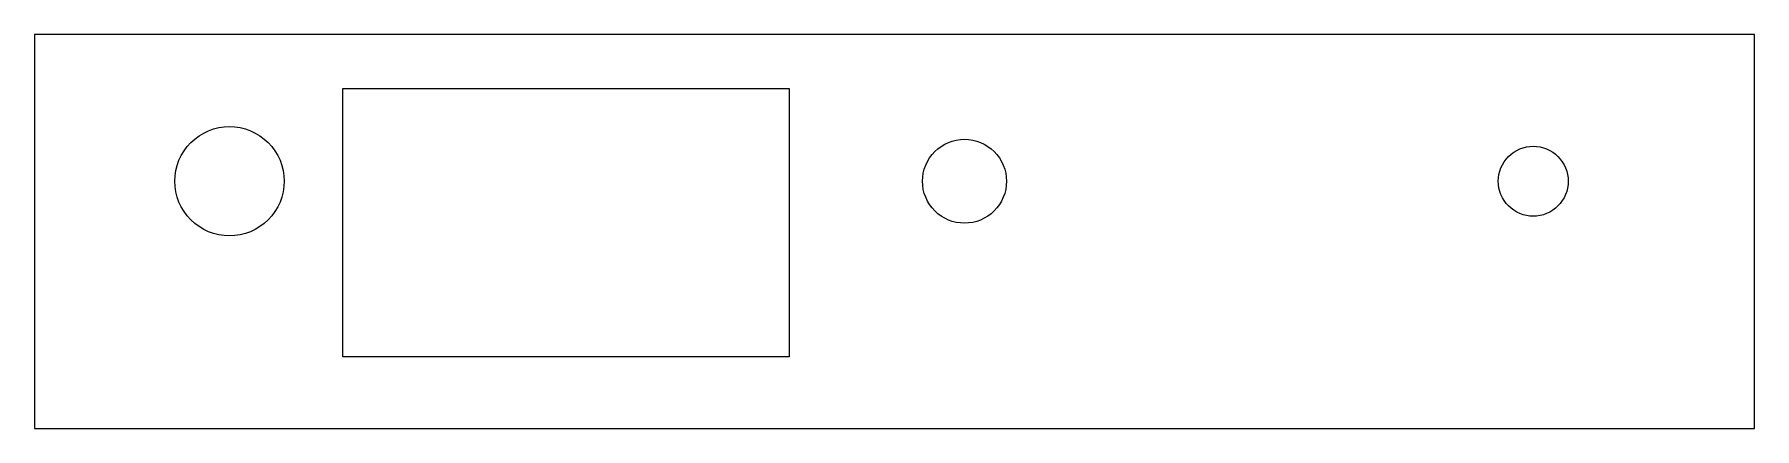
# Model space of a CAD drawing. Header units: metres. Extents: x 0 to 197, y 0 to 45.
import ezdxf

# ---------------------------------------------------------------- set-up
doc = ezdxf.new("R2010")
doc.units = ezdxf.units.M

msp = doc.modelspace()

# ---------------------------------------------------------------- linework, layer by layer
for p, q in [((196.6, 45.1), (0, 45.1)), ((0, 45.1), (0, 0)), ((196.6, 0), (196.6, 45.1)), ((35.26, 8.2), (35.26, 38.9)), ((35.26, 38.9), (86.26, 38.9)), ((86.26, 38.9), (86.26, 8.2)), ((18.335, 33.1313), (18.8277, 33.4967)), ((18.8277, 33.4967), (19.3538, 33.812)), ((19.3538, 33.812), (19.9082, 34.0742)), ((19.9082, 34.0742), (20.4857, 34.2809)), ((20.4857, 34.2809), (21.0807, 34.4299)), ((21.0807, 34.4299), (21.6874, 34.5199)), ((21.6874, 34.5199), (22.3, 34.55)), ((22.3, 34.55), (22.9126, 34.5199)), ((22.9126, 34.5199), (23.5193, 34.4299)), ((23.5193, 34.4299), (24.1143, 34.2809)), ((24.1143, 34.2809), (24.6918, 34.0742)), ((24.6918, 34.0742), (25.2462, 33.812)), ((25.2462, 33.812), (25.7723, 33.4967)), ((25.7723, 33.4967), (26.265, 33.1313)), ((16.788, 31.2462), (17.1033, 31.7723)), ((17.1033, 31.7723), (17.4687, 32.265)), ((17.4687, 32.265), (17.8806, 32.7194)), ((17.8806, 32.7194), (18.335, 33.1313)), ((26.265, 33.1313), (26.7194, 32.7194)), ((26.7194, 32.7194), (27.1313, 32.265)), ((27.1313, 32.265), (27.4967, 31.7723)), ((27.4967, 31.7723), (27.812, 31.2462)), ((102.59, 31.3451), (102.906, 31.6941)), ((102.906, 31.6941), (103.255, 32.0104)), ((103.255, 32.0104), (103.633, 32.291)), ((103.633, 32.291), (104.037, 32.5332)), ((104.037, 32.5332), (104.463, 32.7346)), ((104.463, 32.7346), (104.907, 32.8933)), ((104.907, 32.8933), (105.364, 33.0078)), ((105.364, 33.0078), (105.83, 33.0769)), ((105.83, 33.0769), (106.3, 33.1)), ((106.3, 33.1), (106.77, 33.0769)), ((106.77, 33.0769), (107.236, 33.0078)), ((107.236, 33.0078), (107.693, 32.8933)), ((107.693, 32.8933), (108.137, 32.7346)), ((108.137, 32.7346), (108.563, 32.5332)), ((108.563, 32.5332), (108.967, 32.291)), ((108.967, 32.291), (109.345, 32.0104)), ((109.345, 32.0104), (109.694, 31.6941)), ((109.694, 31.6941), (110.01, 31.3451)), ((168.762, 31.392), (169.078, 31.6259)), ((169.078, 31.6259), (169.414, 31.8277)), ((169.414, 31.8277), (169.769, 31.9955)), ((169.769, 31.9955), (170.139, 32.1277)), ((170.139, 32.1277), (170.52, 32.2231)), ((170.52, 32.2231), (170.908, 32.2807)), ((170.908, 32.2807), (171.3, 32.3)), ((171.3, 32.3), (171.692, 32.2807)), ((171.692, 32.2807), (172.08, 32.2231)), ((172.08, 32.2231), (172.461, 32.1277)), ((172.461, 32.1277), (172.831, 31.9955)), ((172.831, 31.9955), (173.186, 31.8277)), ((173.186, 31.8277), (173.522, 31.6259)), ((173.522, 31.6259), (173.838, 31.392)), ((16.0801, 28.9126), (16.1701, 29.5193)), ((16.1701, 29.5193), (16.3191, 30.1143)), ((16.3191, 30.1143), (16.5257, 30.6918)), ((16.5257, 30.6918), (16.788, 31.2462)), ((27.812, 31.2462), (28.0742, 30.6918)), ((28.0742, 30.6918), (28.2809, 30.1143)), ((28.2809, 30.1143), (28.4299, 29.5193)), ((28.4299, 29.5193), (28.5199, 28.9126)), ((101.592, 29.2364), (101.707, 29.6934)), ((101.707, 29.6934), (101.865, 30.1369)), ((101.865, 30.1369), (102.067, 30.5627)), ((102.067, 30.5627), (102.309, 30.9667)), ((102.309, 30.9667), (102.59, 31.3451)), ((110.01, 31.3451), (110.291, 30.9667)), ((110.291, 30.9667), (110.533, 30.5627)), ((110.533, 30.5627), (110.735, 30.1369)), ((110.735, 30.1369), (110.893, 29.6934)), ((110.893, 29.6934), (111.008, 29.2364)), ((167.472, 29.4611), (167.604, 29.8307)), ((167.604, 29.8307), (167.772, 30.1856)), ((167.772, 30.1856), (167.974, 30.5223)), ((167.974, 30.5223), (168.208, 30.8376)), ((168.208, 30.8376), (168.472, 31.1284)), ((168.472, 31.1284), (168.762, 31.392)), ((173.838, 31.392), (174.128, 31.1284)), ((174.128, 31.1284), (174.392, 30.8376)), ((174.392, 30.8376), (174.626, 30.5223)), ((174.626, 30.5223), (174.828, 30.1856)), ((174.828, 30.1856), (174.996, 29.8307)), ((174.996, 29.8307), (175.128, 29.4611)), ((16.05, 28.3), (16.0801, 28.9126)), ((16.0801, 27.6874), (16.05, 28.3)), ((16.1701, 27.0807), (16.0801, 27.6874)), ((28.5199, 27.6874), (28.4299, 27.0807)), ((28.5199, 28.9126), (28.55, 28.3)), ((28.55, 28.3), (28.5199, 27.6874)), ((101.5, 28.3), (101.523, 28.7705)), ((101.523, 27.8295), (101.5, 28.3)), ((101.523, 28.7705), (101.592, 29.2364)), ((101.592, 27.3636), (101.523, 27.8295)), ((111.008, 29.2364), (111.077, 28.7705)), ((111.077, 27.8295), (111.008, 27.3636)), ((111.077, 28.7705), (111.1, 28.3)), ((111.1, 28.3), (111.077, 27.8295)), ((167.3, 28.3), (167.319, 28.6921)), ((167.319, 27.9079), (167.3, 28.3)), ((167.319, 28.6921), (167.377, 29.0804)), ((167.377, 27.5196), (167.319, 27.9079)), ((167.377, 29.0804), (167.472, 29.4611)), ((175.128, 29.4611), (175.223, 29.0804)), ((175.223, 29.0804), (175.281, 28.6921)), ((175.281, 27.9079), (175.223, 27.5196)), ((175.281, 28.6921), (175.3, 28.3)), ((175.3, 28.3), (175.281, 27.9079)), ((16.3191, 26.4857), (16.1701, 27.0807)), ((16.5257, 25.9082), (16.3191, 26.4857)), ((16.788, 25.3538), (16.5257, 25.9082)), ((28.0742, 25.9082), (27.812, 25.3538)), ((28.2809, 26.4857), (28.0742, 25.9082)), ((28.4299, 27.0807), (28.2809, 26.4857)), ((101.707, 26.9066), (101.592, 27.3636)), ((101.865, 26.4631), (101.707, 26.9066)), ((102.067, 26.0373), (101.865, 26.4631)), ((102.309, 25.6333), (102.067, 26.0373)), ((102.59, 25.2549), (102.309, 25.6333)), ((110.291, 25.6333), (110.01, 25.2549)), ((110.533, 26.0373), (110.291, 25.6333)), ((110.735, 26.4631), (110.533, 26.0373)), ((110.893, 26.9066), (110.735, 26.4631)), ((111.008, 27.3636), (110.893, 26.9066)), ((167.472, 27.1389), (167.377, 27.5196)), ((167.604, 26.7693), (167.472, 27.1389)), ((167.772, 26.4144), (167.604, 26.7693)), ((167.974, 26.0777), (167.772, 26.4144)), ((168.208, 25.7624), (167.974, 26.0777)), ((168.472, 25.4716), (168.208, 25.7624)), ((174.392, 25.7624), (174.128, 25.4716)), ((174.626, 26.0777), (174.392, 25.7624)), ((174.828, 26.4144), (174.626, 26.0777)), ((174.996, 26.7693), (174.828, 26.4144)), ((175.128, 27.1389), (174.996, 26.7693)), ((175.223, 27.5196), (175.128, 27.1389)), ((17.1033, 24.8277), (16.788, 25.3538)), ((17.4687, 24.335), (17.1033, 24.8277)), ((17.8806, 23.8806), (17.4687, 24.335)), ((18.335, 23.4687), (17.8806, 23.8806)), ((26.7194, 23.8806), (26.265, 23.4687)), ((27.1313, 24.335), (26.7194, 23.8806)), ((27.4967, 24.8277), (27.1313, 24.335)), ((27.812, 25.3538), (27.4967, 24.8277)), ((102.906, 24.9059), (102.59, 25.2549)), ((103.255, 24.5895), (102.906, 24.9059)), ((103.633, 24.3089), (103.255, 24.5895)), ((104.037, 24.0668), (103.633, 24.3089)), ((104.463, 23.8654), (104.037, 24.0668)), ((104.907, 23.7067), (104.463, 23.8654)), ((105.364, 23.5922), (104.907, 23.7067)), ((105.83, 23.5231), (105.364, 23.5922)), ((107.236, 23.5922), (106.77, 23.5231)), ((107.693, 23.7067), (107.236, 23.5922)), ((108.137, 23.8654), (107.693, 23.7067)), ((108.563, 24.0668), (108.137, 23.8654)), ((108.967, 24.3089), (108.563, 24.0668)), ((109.345, 24.5895), (108.967, 24.3089)), ((109.694, 24.9059), (109.345, 24.5895)), ((110.01, 25.2549), (109.694, 24.9059)), ((168.762, 25.2079), (168.472, 25.4716)), ((169.078, 24.9741), (168.762, 25.2079)), ((169.414, 24.7723), (169.078, 24.9741)), ((169.769, 24.6045), (169.414, 24.7723)), ((170.139, 24.4722), (169.769, 24.6045)), ((170.52, 24.3768), (170.139, 24.4722)), ((170.908, 24.3193), (170.52, 24.3768)), ((171.3, 24.3), (170.908, 24.3193)), ((171.692, 24.3193), (171.3, 24.3)), ((172.08, 24.3768), (171.692, 24.3193)), ((172.461, 24.4722), (172.08, 24.3768)), ((172.831, 24.6045), (172.461, 24.4722)), ((173.186, 24.7723), (172.831, 24.6045)), ((173.522, 24.9741), (173.186, 24.7723)), ((173.838, 25.2079), (173.522, 24.9741)), ((174.128, 25.4716), (173.838, 25.2079)), ((18.8277, 23.1033), (18.335, 23.4687)), ((19.3538, 22.788), (18.8277, 23.1033)), ((19.9082, 22.5257), (19.3538, 22.788)), ((20.4857, 22.3191), (19.9082, 22.5257)), ((21.0807, 22.1701), (20.4857, 22.3191)), ((21.6874, 22.0801), (21.0807, 22.1701)), ((22.3, 22.05), (21.6874, 22.0801)), ((22.9126, 22.0801), (22.3, 22.05)), ((23.5193, 22.1701), (22.9126, 22.0801)), ((24.1143, 22.3191), (23.5193, 22.1701)), ((24.6918, 22.5257), (24.1143, 22.3191)), ((25.2462, 22.788), (24.6918, 22.5257)), ((25.7723, 23.1033), (25.2462, 22.788)), ((26.265, 23.4687), (25.7723, 23.1033)), ((106.3, 23.5), (105.83, 23.5231)), ((106.77, 23.5231), (106.3, 23.5)), ((86.26, 8.2), (35.26, 8.2)), ((0, 0), (196.6, 0))]:
    msp.add_line(p, q)

doc.saveas('drawing.dxf')
